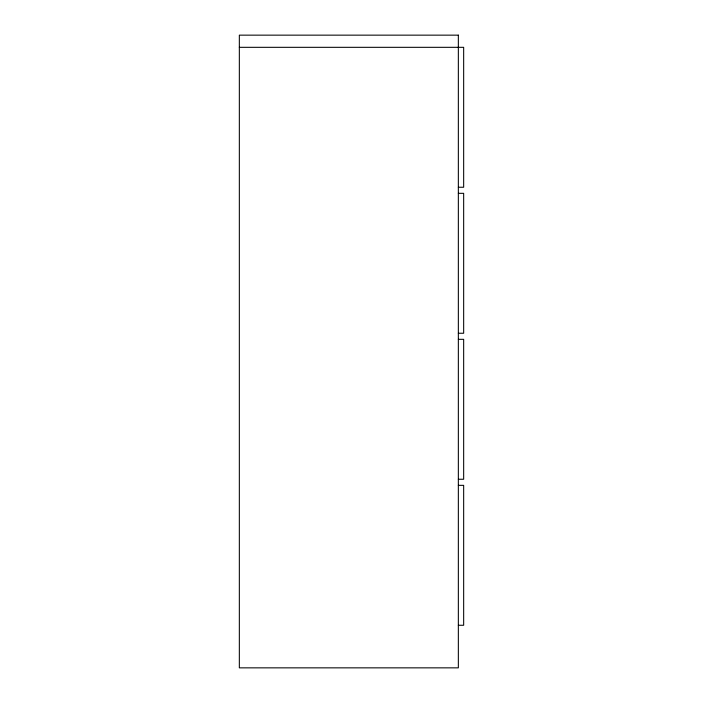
<?xml version="1.0" encoding="UTF-8"?>
<svg xmlns="http://www.w3.org/2000/svg" width="703" height="703" viewBox="0 0 703 703"><rect width="100%" height="100%" fill="white"/><g stroke="black" fill="none" stroke-linecap="round" stroke-linejoin="round"><path stroke-width="1.05" d="M239.336 47.321L463.664 47.321L463.664 187.244L458.347 187.244M458.347 193.325L463.664 193.325L463.664 333.248L458.347 333.248M458.347 339.329L463.664 339.329L463.664 479.253L458.347 479.253M458.347 485.342L463.664 485.342L463.664 625.266L458.347 625.266M458.347 35.15L239.336 35.15L239.336 667.85L458.347 667.85L458.347 35.15"/></g></svg>
